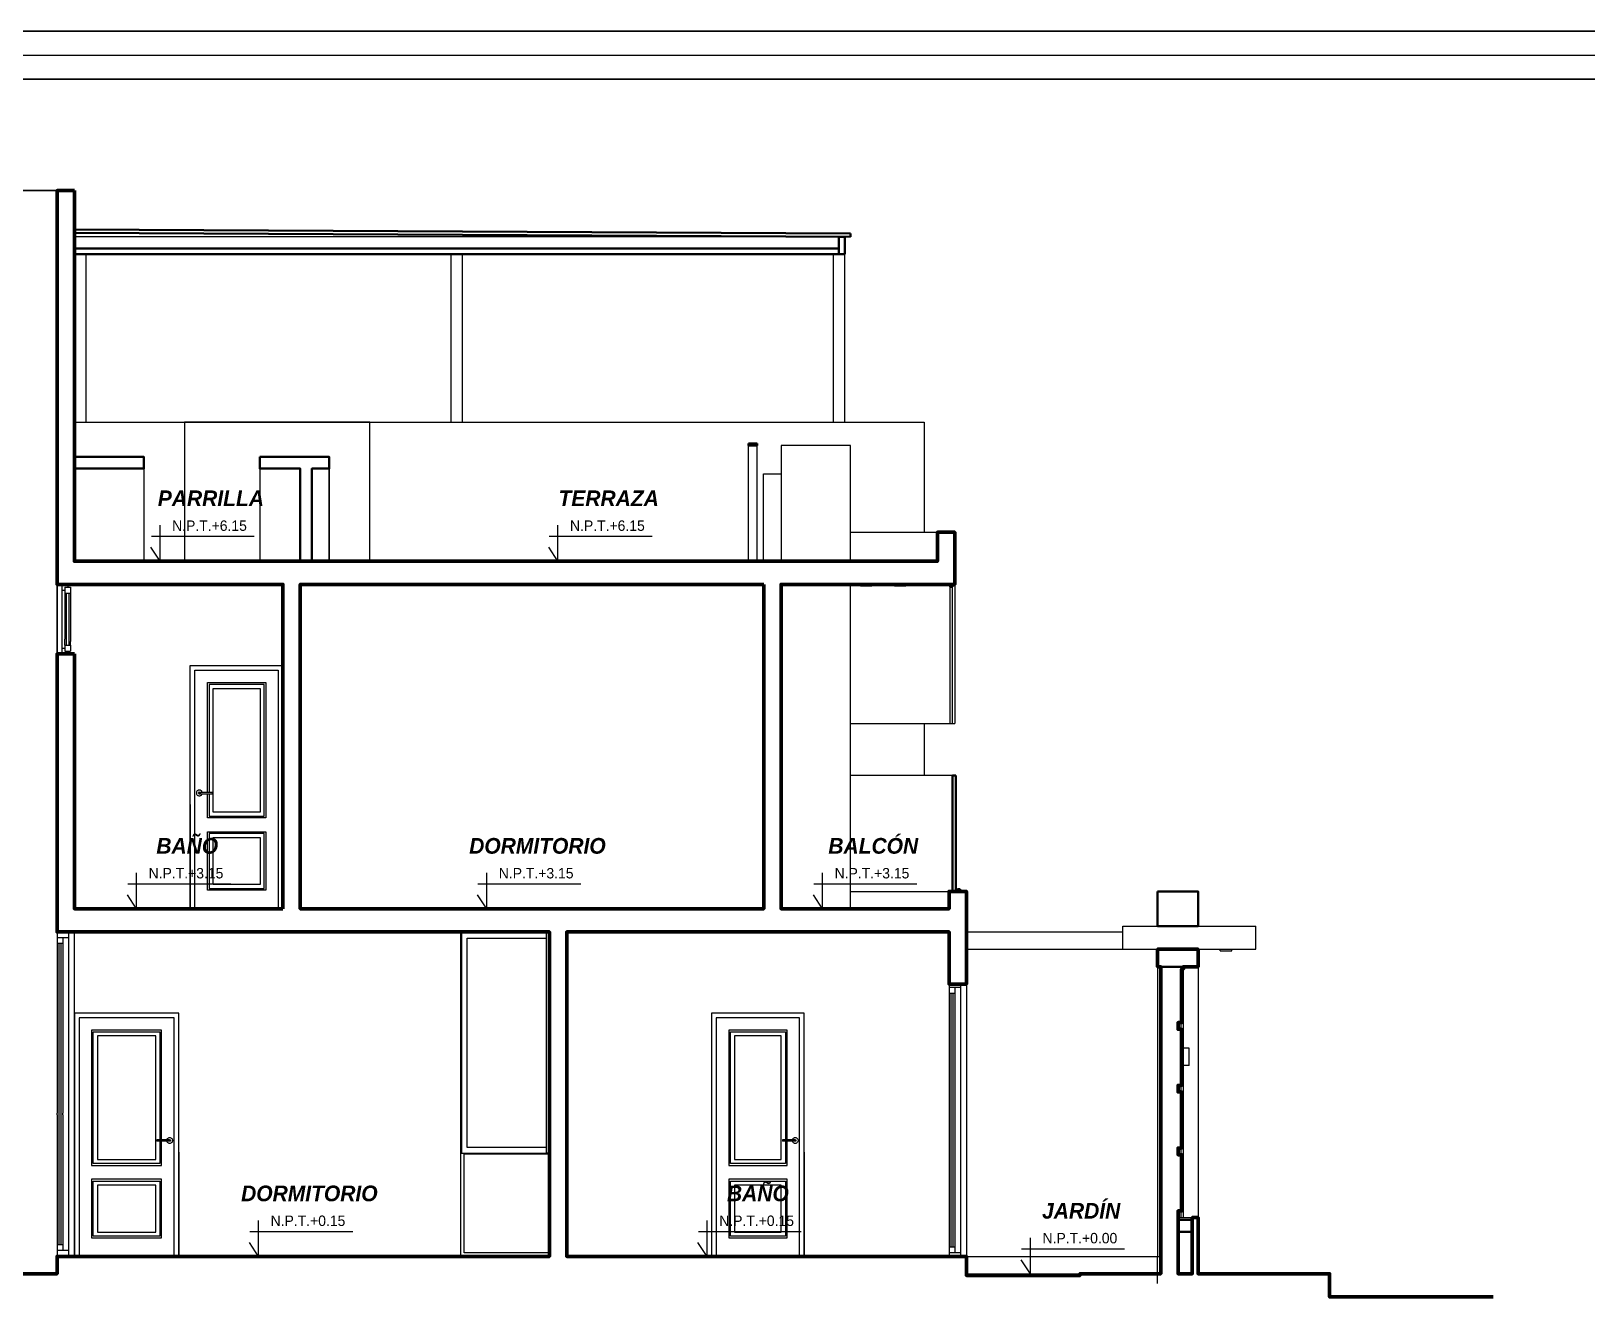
# Model space of a CAD drawing. Header units: millimetres. Extents: x 10612.9 to 10705, y -16533.4 to -16503.9.
# Drawn here: x 10677.92 to 10691.35, y -16515.14 to -16504.22 of the extents above; entities that cross this region are included whole.
import ezdxf
from ezdxf.enums import TextEntityAlignment as Align

# ---------------------------------------------------------------- set-up
doc = ezdxf.new("R2010")
doc.units = ezdxf.units.MM
for name, color, linetype, lineweight in [('COTASS', 7, 'Continuous', 5), ('Nuevo_Muro_Pluma_Nº__32', 15, 'Continuous', 35), ('Nuevo_p2_Pluma_Nº__27', 7, 'Continuous', 35), ('Nuevo_p2_Pluma_Nº__30', 134, 'Continuous', 35), ('Nuevo_Sanitarios_Pluma_Nº__30', 134, 'Continuous', 35), ('p2', 53, 'Continuous', 20), ('P6', 255, 'Continuous', 20)]:
    doc.layers.add(name, color=color, linetype=linetype, lineweight=lineweight)
for name, color, linetype, lineweight, true_color in [('Nuevo_p2_Pluma_Nº__29', 7, 'Continuous', 35, 0x3dad99), ('Nuevo_p2_Pluma_Nº__87', 7, 'Continuous', 20, 0x6a6a6a), ('Nuevo_p2_Pluma_Nº__88', 7, 'Continuous', 20, 0xfd4435), ('Nuevo_p2_Pluma_Nº__89', 7, 'Continuous', 20, 0x71cebe), ('Nuevo_p2_Pluma_Nº__90', 7, 'Continuous', 20, 0x00bfbf), ('Nuevo_Puertas ARCHICAD_Pluma_Nº__3', 7, 'Continuous', 18, 0xff6600), ('Nuevo_Puertas ARCHICAD_Pluma_Nº__87', 7, 'Continuous', 20, 0x6a6a6a), ('Nuevo_Sanitarios_Pluma_Nº__29', 7, 'Continuous', 35, 0x3dad99), ('Nuevo_Sanitarios_Pluma_Nº__90', 7, 'Continuous', 20, 0x00bfbf), ('Nuevo_Ventanas ARCHICAD_Pluma_Nº__23', 7, 'Continuous', 20, 0xff6600), ('Nuevo_Ventanas ARCHICAD_Pluma_Nº__3', 7, 'Continuous', 18, 0xff6600), ('Nuevo_Ventanas ARCHICAD_Pluma_Nº__87', 7, 'Continuous', 20, 0x6a6a6a)]:
    doc.layers.add(name, color=color, linetype=linetype, lineweight=lineweight, true_color=true_color)
doc.styles.add('stylus', font='stylu.ttf')
doc.styles.add('TEXTO PRINCIPAL', font='swissek.ttf', dxfattribs={"height": 0.15})

# ---------------------------------------------------------------- blocks, each defined once
blk = doc.blocks.new('TRJHTRJHR')
at = {"layer": 'p2'}
for q in [(2575.085, 1629.691, 0), (2575.005, 1629.501, 0)]:
    blk.add_line((2575.085, 1629.381, 0), q, dxfattribs=at)
at = {"layer": 'p2', "elevation": 0}
blk.add_lwpolyline([(2575.897, 1629.593), (2575.009, 1629.593), (2575.009, 1629.593)], dxfattribs=at)
blk = doc.blocks.new('HTRHTRHTR')
for p, q in [((4244.53, 437.54), (3391.88, 437.54)), ((4235.83, 428.85), (3400.57, 428.85))]:
    blk.add_line(p, q)
at = {"layer": 'P6', "color": 7}
blk.add_line((3396.22, 433.19), (4240.18, 433.19), dxfattribs=at)

msp = doc.modelspace()

# ---------------------------------------------------------------- linework, layer by layer
for p, q in [((10680.496, -16507.991), (10680.496, -16508.791)), ((10678.146, -16509.591), (10678.146, -16508.991)), ((10679.296, -16510.891), (10679.296, -16510.991)), ((10679.296, -16510.991), (10679.296, -16511.791)), ((10679.196, -16513.891), (10679.196, -16513.991)), ((10684.596, -16513.891), (10684.596, -16513.991)), ((10679.196, -16513.991), (10679.196, -16514.791)), ((10684.596, -16513.991), (10684.596, -16514.791))]:
    msp.add_line(p, q)
msp.add_lwpolyline([(10673.796, -16505.591), (10678.296, -16505.591)])
at = {"lineweight": 60}
for points in [[(10678.296, -16505.591), (10678.146, -16505.591), (10678.146, -16508.991), (10680.096, -16508.991), (10680.096, -16511.791)], [(10678.296, -16505.591), (10678.296, -16508.791), (10684.246, -16508.791)], [(10684.246, -16508.791), (10685.746, -16508.791), (10685.746, -16508.541), (10685.896, -16508.541), (10685.896, -16508.991), (10684.396, -16508.991), (10684.396, -16511.791), (10685.846, -16511.791), (10685.846, -16511.641), (10685.996, -16511.641), (10685.996, -16512.441), (10685.846, -16512.441), (10685.846, -16511.991), (10682.546, -16511.991), (10682.546, -16514.791), (10685.996, -16514.791), (10685.996, -16514.956), (10686.978, -16514.956), (10686.978, -16514.941), (10687.674, -16514.941), (10687.674, -16512.291), (10687.646, -16512.291), (10687.646, -16512.141), (10687.996, -16512.141), (10687.996, -16512.291), (10687.869, -16512.291), (10687.869, -16512.311), (10687.854, -16512.311), (10687.854, -16512.774), (10687.824, -16512.774), (10687.824, -16512.831), (10687.854, -16512.831), (10687.854, -16513.316), (10687.824, -16513.316), (10687.824, -16513.372), (10687.854, -16513.372), (10687.854, -16513.857), (10687.824, -16513.857), (10687.824, -16513.914), (10687.854, -16513.914), (10687.854, -16514.399), (10687.824, -16514.399), (10687.824, -16514.941), (10687.946, -16514.941), (10687.946, -16514.579), (10687.946, -16514.477), (10687.946, -16514.456), (10687.996, -16514.456), (10687.996, -16514.941), (10689.131, -16514.941), (10689.131, -16515.141), (10690.544, -16515.141)], [(10678.296, -16509.591), (10678.146, -16509.591), (10678.146, -16511.991), (10682.396, -16511.991), (10682.396, -16514.791), (10678.146, -16514.791), (10678.146, -16514.941), (10676.346, -16514.941)], [(10680.096, -16511.791), (10678.296, -16511.791), (10678.296, -16509.591)]]:
    msp.add_lwpolyline(points, dxfattribs=at)
msp.add_lwpolyline([(10684.246, -16508.991), (10680.246, -16508.991), (10680.246, -16511.791), (10684.246, -16511.791)], close=True, dxfattribs=at)
at = {"layer": 'Nuevo_Muro_Pluma_Nº__32', "color": 15, "linetype": 'Continuous', "lineweight": 35}
for p, q in [((10678.296, -16505.927), (10684.996, -16505.961)), ((10678.296, -16505.957), (10684.996, -16505.991)), ((10684.996, -16505.961), (10684.996, -16505.991))]:
    msp.add_line(p, q, dxfattribs=at)
at = {"layer": 'Nuevo_p2_Pluma_Nº__27', "color": 7, "linetype": 'Continuous', "lineweight": 35}
for p, q in [((10684.116, -16507.776), (10684.116, -16507.791)), ((10684.191, -16507.776), (10684.116, -16507.776)), ((10684.191, -16507.791), (10684.116, -16507.791)), ((10684.191, -16507.776), (10684.191, -16507.791)), ((10685.896, -16508.541), (10685.896, -16508.791)), ((10685.876, -16510.641), (10685.876, -16511.641)), ((10685.906, -16510.641), (10685.876, -16510.641)), ((10685.906, -16510.641), (10685.906, -16511.641)), ((10685.921, -16511.641), (10685.906, -16511.641)), ((10685.996, -16511.641), (10685.996, -16511.791)), ((10687.674, -16512.291), (10687.674, -16512.774)), ((10687.674, -16512.774), (10687.674, -16512.831)), ((10687.674, -16512.831), (10687.674, -16513.316)), ((10687.674, -16513.316), (10687.674, -16513.372)), ((10687.674, -16513.372), (10687.674, -16513.857)), ((10687.674, -16513.857), (10687.674, -16513.914)), ((10687.674, -16513.914), (10687.674, -16514.399)), ((10687.674, -16514.399), (10687.674, -16514.456))]:
    msp.add_line(p, q, dxfattribs=at)
at = {"layer": 'Nuevo_p2_Pluma_Nº__29', "color": 135, "linetype": 'Continuous', "lineweight": 35, "true_color": 0x3dad99}
for p, q in [((10685.877, -16508.991), (10685.857, -16508.991)), ((10685.896, -16508.991), (10685.877, -16508.991)), ((10687.946, -16514.477), (10687.824, -16514.477)), ((10687.946, -16514.579), (10687.824, -16514.579)), ((10687.674, -16514.941), (10687.646, -16514.941))]:
    msp.add_line(p, q, dxfattribs=at)
for points in [[(10678.296, -16507.991), (10678.896, -16507.991), (10678.896, -16507.891), (10678.296, -16507.891)], [(10679.896, -16507.891), (10680.496, -16507.891), (10680.496, -16507.991), (10680.346, -16507.991), (10680.346, -16508.791), (10680.246, -16508.791), (10680.246, -16507.991), (10679.896, -16507.991)], [(10687.646, -16511.641), (10687.996, -16511.641), (10687.996, -16511.941), (10687.646, -16511.941)]]:
    msp.add_lwpolyline(points, close=True, dxfattribs=at)
at = {"layer": 'Nuevo_p2_Pluma_Nº__29', "color": 135, "linetype": 'Continuous', "lineweight": 35, "true_color": 0x3dad99, "flags": 128}
msp.add_lwpolyline([(10687.869, -16512.291), (10687.849, -16512.291), (10687.674, -16512.291)], dxfattribs=at)
at = {"layer": 'Nuevo_p2_Pluma_Nº__30', "color": 134, "linetype": 'Continuous', "lineweight": 35}
for p, q in [((10685.857, -16508.991), (10685.857, -16509.011)), ((10685.877, -16509.011), (10685.857, -16509.011)), ((10685.877, -16508.991), (10685.877, -16509.011)), ((10685.921, -16511.621), (10685.921, -16511.641)), ((10685.941, -16511.621), (10685.921, -16511.621)), ((10685.941, -16511.621), (10685.941, -16511.641))]:
    msp.add_line(p, q, dxfattribs=at)
at = {"layer": 'Nuevo_p2_Pluma_Nº__87', "color": 251, "linetype": 'Continuous', "lineweight": 20, "true_color": 0x6a6a6a}
for p, q in [((10678.296, -16507.591), (10685.631, -16507.591)), ((10685.631, -16507.591), (10685.631, -16508.541)), ((10684.116, -16508.791), (10684.116, -16507.791)), ((10684.191, -16508.791), (10684.191, -16507.791)), ((10684.396, -16507.791), (10684.396, -16508.791)), ((10684.996, -16507.791), (10684.396, -16507.791)), ((10684.996, -16508.791), (10684.996, -16507.791)), ((10678.896, -16507.991), (10678.896, -16508.791)), ((10679.896, -16507.991), (10679.896, -16508.791)), ((10684.996, -16508.541), (10685.746, -16508.541)), ((10684.996, -16511.791), (10684.996, -16508.991)), ((10685.896, -16508.991), (10685.896, -16510.191)), ((10684.996, -16510.191), (10685.857, -16510.191)), ((10685.631, -16510.191), (10685.631, -16510.641)), ((10685.877, -16510.191), (10685.896, -16510.191)), ((10685.876, -16510.641), (10684.996, -16510.641)), ((10684.996, -16511.641), (10685.846, -16511.641)), ((10685.996, -16511.991), (10687.346, -16511.991)), ((10685.996, -16512.141), (10687.646, -16512.141)), ((10687.646, -16512.291), (10687.646, -16514.791)), ((10687.996, -16512.291), (10687.996, -16514.456)), ((10687.918, -16512.993), (10687.869, -16512.993)), ((10687.869, -16513.143), (10687.869, -16512.993)), ((10687.918, -16513.143), (10687.918, -16512.993)), ((10687.918, -16513.143), (10687.869, -16513.143)), ((10687.824, -16514.456), (10687.946, -16514.456)), ((10685.996, -16514.791), (10687.646, -16514.791))]:
    msp.add_line(p, q, dxfattribs=at)
msp.add_lwpolyline([(10679.246, -16508.791), (10680.846, -16508.791), (10680.846, -16507.591), (10679.246, -16507.591)], close=True, dxfattribs=at)
at = {"layer": 'Nuevo_p2_Pluma_Nº__88', "color": 20, "linetype": 'Continuous', "lineweight": 20, "true_color": 0xfd4435}
for p, q in [((10685.081, -16509.003), (10685.081, -16508.991)), ((10685.081, -16509.003), (10685.085, -16509.003)), ((10685.085, -16509.003), (10685.095, -16509.003)), ((10685.095, -16509.003), (10685.112, -16509.003)), ((10685.112, -16509.003), (10685.131, -16509.003)), ((10685.131, -16509.003), (10685.15, -16509.003)), ((10685.15, -16509.003), (10685.166, -16509.003)), ((10685.166, -16509.003), (10685.177, -16509.003)), ((10685.177, -16509.003), (10685.181, -16509.003)), ((10685.181, -16509.003), (10685.181, -16508.991)), ((10685.374, -16509.003), (10685.374, -16508.991)), ((10685.374, -16509.003), (10685.378, -16509.003)), ((10685.378, -16509.003), (10685.388, -16509.003)), ((10685.388, -16509.003), (10685.405, -16509.003)), ((10685.405, -16509.003), (10685.424, -16509.003)), ((10685.424, -16509.003), (10685.443, -16509.003)), ((10685.443, -16509.003), (10685.459, -16509.003)), ((10685.459, -16509.003), (10685.47, -16509.003)), ((10685.47, -16509.003), (10685.474, -16509.003)), ((10685.474, -16509.003), (10685.474, -16508.991)), ((10685.857, -16510.191), (10685.857, -16509.011)), ((10685.877, -16510.191), (10685.877, -16509.011)), ((10685.857, -16510.191), (10685.877, -16510.191)), ((10688.187, -16512.153), (10688.187, -16512.141)), ((10688.187, -16512.153), (10688.191, -16512.153)), ((10688.191, -16512.153), (10688.202, -16512.153)), ((10688.202, -16512.153), (10688.218, -16512.153)), ((10688.218, -16512.153), (10688.237, -16512.153)), ((10688.237, -16512.153), (10688.256, -16512.153)), ((10688.256, -16512.153), (10688.272, -16512.153)), ((10688.272, -16512.153), (10688.283, -16512.153)), ((10688.283, -16512.153), (10688.287, -16512.153)), ((10688.287, -16512.153), (10688.287, -16512.141)), ((10687.869, -16512.993), (10687.869, -16512.311)), ((10687.849, -16512.831), (10687.849, -16512.774)), ((10687.869, -16514.456), (10687.869, -16513.143)), ((10687.849, -16513.372), (10687.849, -16513.316)), ((10687.849, -16513.914), (10687.849, -16513.857)), ((10687.849, -16514.456), (10687.849, -16514.399))]:
    msp.add_line(p, q, dxfattribs=at)
at = {"layer": 'Nuevo_p2_Pluma_Nº__89', "color": 123, "linetype": 'Continuous', "lineweight": 20, "true_color": 0x71cebe}
for p, q in [((10684.244, -16508.038), (10684.396, -16508.038)), ((10684.244, -16508.791), (10684.244, -16508.038)), ((10687.346, -16511.941), (10687.646, -16511.941)), ((10687.346, -16512.141), (10687.346, -16511.941)), ((10687.996, -16511.941), (10688.496, -16511.941)), ((10688.496, -16512.141), (10688.496, -16511.941)), ((10687.996, -16512.141), (10688.496, -16512.141)), ((10687.646, -16515.026), (10687.646, -16514.791)), ((10687.646, -16514.791), (10687.674, -16514.791)), ((10685.996, -16514.941), (10686.156, -16514.941)), ((10686.156, -16514.941), (10686.188, -16514.941)), ((10686.188, -16514.941), (10686.258, -16514.941)), ((10686.258, -16514.941), (10686.331, -16514.941)), ((10686.331, -16514.941), (10686.407, -16514.941)), ((10686.407, -16514.941), (10686.483, -16514.941)), ((10686.483, -16514.941), (10686.559, -16514.941)), ((10686.559, -16514.941), (10686.601, -16514.941)), ((10686.601, -16514.941), (10686.629, -16514.941)), ((10686.629, -16514.941), (10686.665, -16514.941)), ((10686.665, -16514.941), (10686.699, -16514.941)), ((10686.699, -16514.941), (10686.731, -16514.941)), ((10686.731, -16514.941), (10686.76, -16514.941)), ((10686.76, -16514.941), (10686.784, -16514.941)), ((10686.784, -16514.941), (10686.804, -16514.941)), ((10686.804, -16514.941), (10686.818, -16514.941)), ((10686.818, -16514.941), (10686.826, -16514.941)), ((10686.826, -16514.941), (10686.831, -16514.941)), ((10686.826, -16514.956), (10686.826, -16514.941)), ((10686.831, -16514.941), (10686.851, -16514.941)), ((10686.851, -16514.941), (10686.881, -16514.941)), ((10686.881, -16514.941), (10686.919, -16514.941)), ((10686.919, -16514.941), (10686.966, -16514.941)), ((10686.966, -16514.941), (10686.978, -16514.941))]:
    msp.add_line(p, q, dxfattribs=at)
at = {"layer": 'Nuevo_p2_Pluma_Nº__90', "color": 132, "linetype": 'Continuous', "lineweight": 20, "true_color": 0x00bfbf}
msp.add_line((10685.921, -16511.621), (10685.906, -16511.621), dxfattribs=at)
at = {"layer": 'Nuevo_Puertas ARCHICAD_Pluma_Nº__3', "color": 30, "linetype": 'Continuous', "lineweight": 18, "true_color": 0xff6600}
for p, q in [((10679.336, -16511.791), (10679.336, -16509.731)), ((10679.336, -16509.731), (10680.056, -16509.731)), ((10680.056, -16509.731), (10680.056, -16511.791)), ((10679.444, -16510.784), (10679.444, -16509.839)), ((10679.444, -16509.839), (10679.948, -16509.839)), ((10679.933, -16509.854), (10679.459, -16509.854)), ((10679.459, -16509.854), (10679.459, -16510.784)), ((10679.494, -16510.956), (10679.494, -16509.889)), ((10679.494, -16509.889), (10679.898, -16509.889)), ((10679.898, -16509.889), (10679.898, -16510.956)), ((10679.933, -16510.991), (10679.933, -16509.854)), ((10679.948, -16509.839), (10679.948, -16511.006)), ((10679.35, -16510.786), (10679.349, -16510.791)), ((10679.349, -16510.791), (10679.35, -16510.796)), ((10679.351, -16510.781), (10679.35, -16510.786)), ((10679.35, -16510.796), (10679.351, -16510.801)), ((10679.353, -16510.777), (10679.351, -16510.781)), ((10679.351, -16510.801), (10679.353, -16510.805)), ((10679.356, -16510.773), (10679.353, -16510.777)), ((10679.353, -16510.805), (10679.356, -16510.809)), ((10679.36, -16510.77), (10679.356, -16510.773)), ((10679.356, -16510.809), (10679.36, -16510.812)), ((10679.365, -16510.768), (10679.36, -16510.77)), ((10679.36, -16510.812), (10679.365, -16510.814)), ((10679.369, -16510.766), (10679.365, -16510.768)), ((10679.365, -16510.814), (10679.369, -16510.816)), ((10679.368, -16510.788), (10679.367, -16510.79)), ((10679.367, -16510.79), (10679.367, -16510.791)), ((10679.367, -16510.791), (10679.367, -16510.792)), ((10679.367, -16510.792), (10679.368, -16510.794)), ((10679.369, -16510.786), (10679.368, -16510.787)), ((10679.368, -16510.787), (10679.368, -16510.788)), ((10679.368, -16510.794), (10679.368, -16510.795)), ((10679.368, -16510.795), (10679.369, -16510.796)), ((10679.374, -16510.766), (10679.369, -16510.766)), ((10679.37, -16510.785), (10679.369, -16510.786)), ((10679.369, -16510.796), (10679.37, -16510.797)), ((10679.369, -16510.816), (10679.374, -16510.816)), ((10679.371, -16510.785), (10679.37, -16510.785)), ((10679.371, -16510.788), (10679.37, -16510.79)), ((10679.37, -16510.79), (10679.37, -16510.791)), ((10679.37, -16510.791), (10679.37, -16510.792)), ((10679.37, -16510.792), (10679.371, -16510.794)), ((10679.37, -16510.797), (10679.371, -16510.797)), ((10679.373, -16510.784), (10679.371, -16510.785)), ((10679.372, -16510.786), (10679.371, -16510.787)), ((10679.371, -16510.787), (10679.371, -16510.788)), ((10679.371, -16510.794), (10679.371, -16510.795)), ((10679.371, -16510.795), (10679.372, -16510.796)), ((10679.371, -16510.797), (10679.373, -16510.798)), ((10679.373, -16510.785), (10679.372, -16510.786)), ((10679.372, -16510.796), (10679.373, -16510.797)), ((10679.374, -16510.784), (10679.373, -16510.784)), ((10679.373, -16510.798), (10679.374, -16510.798)), ((10679.379, -16510.766), (10679.374, -16510.766)), ((10679.374, -16510.784), (10679.377, -16510.784)), ((10679.374, -16510.798), (10679.377, -16510.798)), ((10679.374, -16510.816), (10679.379, -16510.816)), ((10679.377, -16510.784), (10679.384, -16510.784)), ((10679.377, -16510.798), (10679.384, -16510.798)), ((10679.384, -16510.768), (10679.379, -16510.766)), ((10679.379, -16510.816), (10679.384, -16510.814)), ((10679.381, -16510.787), (10679.38, -16510.788)), ((10679.38, -16510.788), (10679.38, -16510.79)), ((10679.38, -16510.79), (10679.38, -16510.791)), ((10679.38, -16510.791), (10679.38, -16510.792)), ((10679.38, -16510.792), (10679.38, -16510.794)), ((10679.38, -16510.794), (10679.381, -16510.795)), ((10679.382, -16510.785), (10679.381, -16510.786)), ((10679.381, -16510.786), (10679.381, -16510.787)), ((10679.381, -16510.795), (10679.381, -16510.796)), ((10679.381, -16510.796), (10679.382, -16510.797)), ((10679.388, -16510.77), (10679.384, -16510.768)), ((10679.384, -16510.784), (10679.393, -16510.784)), ((10679.384, -16510.798), (10679.393, -16510.798)), ((10679.384, -16510.814), (10679.388, -16510.812)), ((10679.392, -16510.773), (10679.388, -16510.77)), ((10679.388, -16510.812), (10679.392, -16510.809)), ((10679.395, -16510.777), (10679.392, -16510.773)), ((10679.392, -16510.809), (10679.395, -16510.805)), ((10679.393, -16510.784), (10679.484, -16510.784)), ((10679.393, -16510.798), (10679.484, -16510.798)), ((10679.397, -16510.781), (10679.395, -16510.777)), ((10679.395, -16510.805), (10679.397, -16510.801)), ((10679.398, -16510.784), (10679.397, -16510.781)), ((10679.397, -16510.801), (10679.398, -16510.798)), ((10679.444, -16511.006), (10679.444, -16510.798)), ((10679.459, -16510.798), (10679.459, -16510.991)), ((10679.484, -16510.785), (10679.484, -16510.786)), ((10679.484, -16510.786), (10679.484, -16510.787)), ((10679.484, -16510.787), (10679.484, -16510.788)), ((10679.484, -16510.788), (10679.484, -16510.79)), ((10679.484, -16510.79), (10679.484, -16510.791)), ((10679.484, -16510.791), (10679.484, -16510.792)), ((10679.484, -16510.792), (10679.484, -16510.794)), ((10679.484, -16510.794), (10679.484, -16510.795)), ((10679.484, -16510.795), (10679.484, -16510.796)), ((10679.484, -16510.796), (10679.484, -16510.797)), ((10679.459, -16510.991), (10679.933, -16510.991)), ((10679.898, -16510.956), (10679.494, -16510.956)), ((10679.948, -16511.006), (10679.444, -16511.006)), ((10679.444, -16511.631), (10679.444, -16511.126)), ((10679.444, -16511.126), (10679.948, -16511.126)), ((10679.948, -16511.126), (10679.948, -16511.631)), ((10679.933, -16511.141), (10679.459, -16511.141)), ((10679.459, -16511.141), (10679.459, -16511.616)), ((10679.494, -16511.581), (10679.494, -16511.176)), ((10679.494, -16511.176), (10679.898, -16511.176)), ((10679.898, -16511.176), (10679.898, -16511.581)), ((10679.933, -16511.616), (10679.933, -16511.141)), ((10679.948, -16511.631), (10679.444, -16511.631)), ((10679.459, -16511.616), (10679.933, -16511.616)), ((10679.898, -16511.581), (10679.494, -16511.581)), ((10678.336, -16512.731), (10678.336, -16514.791)), ((10679.156, -16512.731), (10678.336, -16512.731)), ((10679.156, -16514.791), (10679.156, -16512.731)), ((10683.836, -16512.731), (10683.836, -16514.791)), ((10684.556, -16512.731), (10683.836, -16512.731)), ((10684.556, -16514.791), (10684.556, -16512.731)), ((10679.048, -16512.839), (10678.444, -16512.839)), ((10678.444, -16512.839), (10678.444, -16514.006)), ((10678.459, -16513.991), (10678.459, -16512.854)), ((10678.459, -16512.854), (10679.033, -16512.854)), ((10679.033, -16512.854), (10679.033, -16513.784)), ((10679.048, -16513.784), (10679.048, -16512.839)), ((10684.448, -16512.839), (10683.944, -16512.839)), ((10683.944, -16512.839), (10683.944, -16514.006)), ((10683.959, -16513.991), (10683.959, -16512.854)), ((10683.959, -16512.854), (10684.433, -16512.854)), ((10684.433, -16512.854), (10684.433, -16513.784)), ((10684.448, -16513.784), (10684.448, -16512.839)), ((10678.998, -16512.889), (10678.494, -16512.889)), ((10678.494, -16512.889), (10678.494, -16513.956)), ((10678.998, -16513.956), (10678.998, -16512.889)), ((10684.398, -16512.889), (10683.994, -16512.889)), ((10683.994, -16512.889), (10683.994, -16513.956)), ((10684.398, -16513.956), (10684.398, -16512.889)), ((10679.099, -16513.784), (10679.008, -16513.784)), ((10679.008, -16513.785), (10679.008, -16513.786)), ((10679.008, -16513.786), (10679.008, -16513.787)), ((10679.008, -16513.787), (10679.008, -16513.788)), ((10679.008, -16513.788), (10679.008, -16513.79)), ((10679.008, -16513.79), (10679.008, -16513.791)), ((10679.008, -16513.791), (10679.008, -16513.792)), ((10679.008, -16513.792), (10679.008, -16513.794)), ((10679.008, -16513.794), (10679.008, -16513.795)), ((10679.008, -16513.795), (10679.008, -16513.796)), ((10679.008, -16513.796), (10679.008, -16513.797)), ((10679.099, -16513.798), (10679.008, -16513.798)), ((10679.033, -16513.798), (10679.033, -16513.991)), ((10679.048, -16514.006), (10679.048, -16513.798)), ((10679.094, -16513.784), (10679.095, -16513.781)), ((10679.095, -16513.801), (10679.094, -16513.798)), ((10679.095, -16513.781), (10679.097, -16513.777)), ((10679.097, -16513.805), (10679.095, -16513.801)), ((10679.097, -16513.777), (10679.1, -16513.773)), ((10679.1, -16513.809), (10679.097, -16513.805)), ((10679.109, -16513.784), (10679.099, -16513.784)), ((10679.109, -16513.798), (10679.099, -16513.798)), ((10679.1, -16513.773), (10679.104, -16513.77)), ((10679.104, -16513.812), (10679.1, -16513.809)), ((10679.104, -16513.77), (10679.109, -16513.768)), ((10679.109, -16513.814), (10679.104, -16513.812)), ((10679.109, -16513.768), (10679.113, -16513.766)), ((10679.116, -16513.784), (10679.109, -16513.784)), ((10679.116, -16513.798), (10679.109, -16513.798)), ((10679.113, -16513.816), (10679.109, -16513.814)), ((10679.111, -16513.785), (10679.111, -16513.786)), ((10679.111, -16513.786), (10679.112, -16513.787)), ((10679.112, -16513.795), (10679.111, -16513.796)), ((10679.111, -16513.796), (10679.111, -16513.797)), ((10679.112, -16513.787), (10679.112, -16513.788)), ((10679.112, -16513.788), (10679.112, -16513.79)), ((10679.112, -16513.79), (10679.112, -16513.791)), ((10679.112, -16513.791), (10679.112, -16513.792)), ((10679.112, -16513.792), (10679.112, -16513.794)), ((10679.112, -16513.794), (10679.112, -16513.795)), ((10679.113, -16513.766), (10679.118, -16513.766)), ((10679.118, -16513.784), (10679.116, -16513.784)), ((10679.118, -16513.798), (10679.116, -16513.798)), ((10679.118, -16513.766), (10679.123, -16513.766)), ((10679.118, -16513.784), (10679.119, -16513.784)), ((10679.119, -16513.798), (10679.118, -16513.798)), ((10679.119, -16513.784), (10679.121, -16513.785)), ((10679.119, -16513.785), (10679.12, -16513.786)), ((10679.12, -16513.796), (10679.119, -16513.797)), ((10679.121, -16513.797), (10679.119, -16513.798)), ((10679.12, -16513.786), (10679.121, -16513.787)), ((10679.121, -16513.795), (10679.12, -16513.796)), ((10679.121, -16513.785), (10679.122, -16513.785)), ((10679.121, -16513.787), (10679.121, -16513.788)), ((10679.121, -16513.788), (10679.122, -16513.79)), ((10679.122, -16513.792), (10679.121, -16513.794)), ((10679.121, -16513.794), (10679.121, -16513.795)), ((10679.122, -16513.797), (10679.121, -16513.797)), ((10679.122, -16513.785), (10679.123, -16513.786)), ((10679.122, -16513.79), (10679.122, -16513.791)), ((10679.122, -16513.791), (10679.122, -16513.792)), ((10679.123, -16513.796), (10679.122, -16513.797)), ((10679.123, -16513.766), (10679.128, -16513.768)), ((10679.123, -16513.786), (10679.124, -16513.787)), ((10679.124, -16513.795), (10679.123, -16513.796)), ((10679.128, -16513.814), (10679.123, -16513.816)), ((10679.124, -16513.787), (10679.125, -16513.788)), ((10679.125, -16513.794), (10679.124, -16513.795)), ((10679.125, -16513.788), (10679.125, -16513.79)), ((10679.125, -16513.79), (10679.125, -16513.791)), ((10679.125, -16513.791), (10679.125, -16513.792)), ((10679.125, -16513.792), (10679.125, -16513.794)), ((10679.128, -16513.768), (10679.132, -16513.77)), ((10679.132, -16513.812), (10679.128, -16513.814)), ((10679.132, -16513.77), (10679.136, -16513.773)), ((10679.136, -16513.809), (10679.132, -16513.812)), ((10679.136, -16513.773), (10679.139, -16513.777)), ((10679.139, -16513.805), (10679.136, -16513.809)), ((10679.139, -16513.777), (10679.141, -16513.781)), ((10679.141, -16513.801), (10679.139, -16513.805)), ((10679.141, -16513.781), (10679.143, -16513.786)), ((10679.143, -16513.796), (10679.141, -16513.801)), ((10679.143, -16513.786), (10679.143, -16513.791)), ((10679.143, -16513.791), (10679.143, -16513.796)), ((10684.499, -16513.784), (10684.408, -16513.784)), ((10684.408, -16513.785), (10684.408, -16513.786)), ((10684.408, -16513.786), (10684.408, -16513.787)), ((10684.408, -16513.787), (10684.408, -16513.788)), ((10684.408, -16513.788), (10684.408, -16513.79)), ((10684.408, -16513.79), (10684.408, -16513.791)), ((10684.408, -16513.791), (10684.408, -16513.792)), ((10684.408, -16513.792), (10684.408, -16513.794)), ((10684.408, -16513.794), (10684.408, -16513.795)), ((10684.408, -16513.795), (10684.408, -16513.796)), ((10684.408, -16513.796), (10684.408, -16513.797)), ((10684.499, -16513.798), (10684.408, -16513.798)), ((10684.433, -16513.798), (10684.433, -16513.991)), ((10684.448, -16514.006), (10684.448, -16513.798)), ((10684.494, -16513.784), (10684.495, -16513.781)), ((10684.495, -16513.801), (10684.494, -16513.798)), ((10684.495, -16513.781), (10684.497, -16513.777)), ((10684.497, -16513.805), (10684.495, -16513.801)), ((10684.497, -16513.777), (10684.5, -16513.773)), ((10684.5, -16513.809), (10684.497, -16513.805)), ((10684.509, -16513.784), (10684.499, -16513.784)), ((10684.509, -16513.798), (10684.499, -16513.798)), ((10684.5, -16513.773), (10684.504, -16513.77)), ((10684.504, -16513.812), (10684.5, -16513.809)), ((10684.504, -16513.77), (10684.509, -16513.768)), ((10684.509, -16513.814), (10684.504, -16513.812)), ((10684.509, -16513.768), (10684.513, -16513.766)), ((10684.516, -16513.784), (10684.509, -16513.784)), ((10684.516, -16513.798), (10684.509, -16513.798)), ((10684.513, -16513.816), (10684.509, -16513.814)), ((10684.511, -16513.785), (10684.511, -16513.786)), ((10684.511, -16513.786), (10684.512, -16513.787)), ((10684.512, -16513.795), (10684.511, -16513.796)), ((10684.511, -16513.796), (10684.511, -16513.797)), ((10684.512, -16513.787), (10684.512, -16513.788)), ((10684.512, -16513.788), (10684.512, -16513.79)), ((10684.512, -16513.79), (10684.512, -16513.791)), ((10684.512, -16513.791), (10684.512, -16513.792)), ((10684.512, -16513.792), (10684.512, -16513.794)), ((10684.512, -16513.794), (10684.512, -16513.795)), ((10684.513, -16513.766), (10684.518, -16513.766)), ((10684.518, -16513.784), (10684.516, -16513.784)), ((10684.518, -16513.798), (10684.516, -16513.798)), ((10684.518, -16513.766), (10684.523, -16513.766)), ((10684.518, -16513.784), (10684.519, -16513.784)), ((10684.519, -16513.798), (10684.518, -16513.798)), ((10684.519, -16513.784), (10684.521, -16513.785)), ((10684.519, -16513.785), (10684.52, -16513.786)), ((10684.52, -16513.796), (10684.519, -16513.797)), ((10684.521, -16513.797), (10684.519, -16513.798)), ((10684.52, -16513.786), (10684.521, -16513.787)), ((10684.521, -16513.795), (10684.52, -16513.796)), ((10684.521, -16513.785), (10684.522, -16513.785)), ((10684.521, -16513.787), (10684.521, -16513.788)), ((10684.521, -16513.788), (10684.522, -16513.79)), ((10684.522, -16513.792), (10684.521, -16513.794)), ((10684.521, -16513.794), (10684.521, -16513.795)), ((10684.522, -16513.797), (10684.521, -16513.797)), ((10684.522, -16513.785), (10684.523, -16513.786)), ((10684.522, -16513.79), (10684.522, -16513.791)), ((10684.522, -16513.791), (10684.522, -16513.792)), ((10684.523, -16513.796), (10684.522, -16513.797)), ((10684.523, -16513.766), (10684.528, -16513.768)), ((10684.523, -16513.786), (10684.524, -16513.787)), ((10684.524, -16513.795), (10684.523, -16513.796)), ((10684.528, -16513.814), (10684.523, -16513.816)), ((10684.524, -16513.787), (10684.525, -16513.788)), ((10684.525, -16513.794), (10684.524, -16513.795)), ((10684.525, -16513.788), (10684.525, -16513.79)), ((10684.525, -16513.79), (10684.525, -16513.791)), ((10684.525, -16513.791), (10684.525, -16513.792)), ((10684.525, -16513.792), (10684.525, -16513.794)), ((10684.528, -16513.768), (10684.532, -16513.77)), ((10684.532, -16513.812), (10684.528, -16513.814)), ((10684.532, -16513.77), (10684.536, -16513.773)), ((10684.536, -16513.809), (10684.532, -16513.812)), ((10684.536, -16513.773), (10684.539, -16513.777)), ((10684.539, -16513.805), (10684.536, -16513.809)), ((10684.539, -16513.777), (10684.541, -16513.781)), ((10684.541, -16513.801), (10684.539, -16513.805)), ((10684.541, -16513.781), (10684.543, -16513.786)), ((10684.543, -16513.796), (10684.541, -16513.801)), ((10684.543, -16513.786), (10684.543, -16513.791)), ((10684.543, -16513.791), (10684.543, -16513.796)), ((10679.118, -16513.816), (10679.113, -16513.816)), ((10679.123, -16513.816), (10679.118, -16513.816)), ((10684.518, -16513.816), (10684.513, -16513.816)), ((10684.523, -16513.816), (10684.518, -16513.816)), ((10678.444, -16514.006), (10679.048, -16514.006)), ((10679.033, -16513.991), (10678.459, -16513.991)), ((10678.494, -16513.956), (10678.998, -16513.956)), ((10683.944, -16514.006), (10684.448, -16514.006)), ((10684.433, -16513.991), (10683.959, -16513.991)), ((10683.994, -16513.956), (10684.398, -16513.956)), ((10679.048, -16514.126), (10678.444, -16514.126)), ((10678.444, -16514.126), (10678.444, -16514.631)), ((10678.459, -16514.616), (10678.459, -16514.141)), ((10678.459, -16514.141), (10679.033, -16514.141)), ((10678.998, -16514.176), (10678.494, -16514.176)), ((10678.494, -16514.176), (10678.494, -16514.581)), ((10678.998, -16514.581), (10678.998, -16514.176)), ((10679.033, -16514.141), (10679.033, -16514.616)), ((10679.048, -16514.631), (10679.048, -16514.126)), ((10684.448, -16514.126), (10683.944, -16514.126)), ((10683.944, -16514.126), (10683.944, -16514.631)), ((10683.959, -16514.616), (10683.959, -16514.141)), ((10683.959, -16514.141), (10684.433, -16514.141)), ((10684.398, -16514.176), (10683.994, -16514.176)), ((10683.994, -16514.176), (10683.994, -16514.581)), ((10684.398, -16514.581), (10684.398, -16514.176)), ((10684.433, -16514.141), (10684.433, -16514.616)), ((10684.448, -16514.631), (10684.448, -16514.126)), ((10679.033, -16514.616), (10678.459, -16514.616)), ((10678.494, -16514.581), (10678.998, -16514.581)), ((10684.433, -16514.616), (10683.959, -16514.616)), ((10683.994, -16514.581), (10684.398, -16514.581)), ((10678.444, -16514.631), (10679.048, -16514.631)), ((10683.944, -16514.631), (10684.448, -16514.631))]:
    msp.add_line(p, q, dxfattribs=at)
at = {"layer": 'Nuevo_Puertas ARCHICAD_Pluma_Nº__87', "color": 251, "linetype": 'Continuous', "lineweight": 20, "true_color": 0x6a6a6a}
for p, q in [((10679.296, -16509.691), (10680.096, -16509.691)), ((10679.296, -16511.791), (10679.296, -16509.691)), ((10680.096, -16509.691), (10680.096, -16511.791)), ((10678.296, -16512.691), (10678.296, -16514.791)), ((10679.196, -16512.691), (10678.296, -16512.691)), ((10679.196, -16514.791), (10679.196, -16512.691)), ((10683.796, -16512.691), (10683.796, -16514.791)), ((10684.596, -16512.691), (10683.796, -16512.691)), ((10684.596, -16514.791), (10684.596, -16512.691))]:
    msp.add_line(p, q, dxfattribs=at)
at = {"layer": 'Nuevo_Sanitarios_Pluma_Nº__29', "color": 135, "linetype": 'Continuous', "lineweight": 35, "true_color": 0x3dad99}
for p, q in [((10684.896, -16506.091), (10678.296, -16506.091)), ((10684.896, -16506.141), (10678.296, -16506.141))]:
    msp.add_line(p, q, dxfattribs=at)
at = {"layer": 'Nuevo_Sanitarios_Pluma_Nº__30', "color": 134, "linetype": 'Continuous', "lineweight": 35}
for p, q in [((10684.896, -16505.991), (10684.896, -16506.091)), ((10684.946, -16505.991), (10684.896, -16505.991)), ((10684.946, -16505.991), (10684.946, -16506.141)), ((10684.896, -16506.091), (10684.896, -16506.141)), ((10684.946, -16506.141), (10684.896, -16506.141))]:
    msp.add_line(p, q, dxfattribs=at)
at = {"layer": 'Nuevo_Sanitarios_Pluma_Nº__90', "color": 132, "linetype": 'Continuous', "lineweight": 20, "true_color": 0x00bfbf}
msp.add_line((10684.896, -16505.991), (10678.296, -16505.991), dxfattribs=at)
for points in [[(10678.396, -16506.141), (10678.296, -16506.141), (10678.296, -16507.591), (10678.396, -16507.591)], [(10681.646, -16506.141), (10681.546, -16506.141), (10681.546, -16507.591), (10681.646, -16507.591)], [(10684.946, -16506.141), (10684.846, -16506.141), (10684.846, -16507.591), (10684.946, -16507.591)]]:
    msp.add_lwpolyline(points, close=True, dxfattribs=at)
at = {"layer": 'Nuevo_Ventanas ARCHICAD_Pluma_Nº__23', "color": 30, "linetype": 'Continuous', "lineweight": 20, "true_color": 0xff6600}
for p, q in [((10678.188, -16508.991), (10678.188, -16509.041)), ((10678.188, -16509.041), (10678.213, -16509.041)), ((10678.213, -16509.066), (10678.263, -16509.066)), ((10678.228, -16509.516), (10678.228, -16509.066)), ((10678.238, -16508.991), (10678.238, -16509.016)), ((10678.248, -16509.066), (10678.248, -16509.516)), ((10678.263, -16509.016), (10678.263, -16509.066)), ((10678.213, -16509.516), (10678.263, -16509.516)), ((10678.263, -16509.516), (10678.263, -16509.566)), ((10678.188, -16509.541), (10678.213, -16509.541)), ((10678.188, -16509.541), (10678.188, -16509.591)), ((10678.238, -16509.566), (10678.238, -16509.591)), ((10678.196, -16512.041), (10678.196, -16512.091)), ((10678.246, -16511.991), (10678.246, -16512.041)), ((10678.196, -16512.091), (10678.146, -16512.091)), ((10678.161, -16512.091), (10678.161, -16514.691)), ((10678.181, -16514.691), (10678.181, -16512.091)), ((10685.896, -16512.471), (10685.896, -16512.521)), ((10685.946, -16512.441), (10685.946, -16512.471)), ((10685.896, -16512.521), (10685.846, -16512.521)), ((10685.861, -16512.521), (10685.861, -16514.711)), ((10685.881, -16514.711), (10685.881, -16512.521)), ((10678.196, -16514.691), (10678.146, -16514.691)), ((10678.196, -16514.691), (10678.196, -16514.741)), ((10678.246, -16514.741), (10678.246, -16514.791)), ((10685.896, -16514.711), (10685.846, -16514.711)), ((10685.896, -16514.711), (10685.896, -16514.761)), ((10685.946, -16514.761), (10685.946, -16514.791))]:
    msp.add_line(p, q, dxfattribs=at)
at = {"layer": 'Nuevo_Ventanas ARCHICAD_Pluma_Nº__23', "color": 30, "linetype": 'Continuous', "lineweight": 20, "true_color": 0xff6600, "flags": 128}
for points in [[(10678.213, -16509.016), (10678.238, -16509.016), (10678.263, -16509.016)], [(10678.213, -16509.016), (10678.213, -16509.041), (10678.213, -16509.066)], [(10678.213, -16509.516), (10678.213, -16509.541), (10678.213, -16509.566)], [(10678.213, -16509.566), (10678.238, -16509.566), (10678.263, -16509.566)], [(10678.146, -16511.991), (10678.146, -16512.041), (10678.146, -16512.091)], [(10678.246, -16512.041), (10678.196, -16512.041), (10678.146, -16512.041)], [(10685.846, -16512.441), (10685.846, -16512.471), (10685.846, -16512.521)], [(10685.946, -16512.471), (10685.896, -16512.471), (10685.846, -16512.471)], [(10678.146, -16514.691), (10678.146, -16514.741), (10678.146, -16514.791)], [(10678.246, -16514.741), (10678.196, -16514.741), (10678.146, -16514.741)], [(10685.846, -16514.711), (10685.846, -16514.761), (10685.846, -16514.791)], [(10685.946, -16514.761), (10685.896, -16514.761), (10685.846, -16514.761)]]:
    msp.add_lwpolyline(points, dxfattribs=at)
at = {"layer": 'Nuevo_Ventanas ARCHICAD_Pluma_Nº__3', "color": 30, "linetype": 'Continuous', "lineweight": 18, "true_color": 0xff6600}
for p, q in [((10678.188, -16509.041), (10678.188, -16509.541)), ((10678.213, -16509.066), (10678.213, -16509.119)), ((10678.263, -16509.066), (10678.263, -16509.067)), ((10678.263, -16509.067), (10678.263, -16509.098)), ((10678.263, -16509.098), (10678.263, -16509.117)), ((10678.213, -16509.119), (10678.213, -16509.463)), ((10678.263, -16509.117), (10678.263, -16509.119)), ((10678.263, -16509.119), (10678.263, -16509.463)), ((10678.213, -16509.516), (10678.213, -16509.463)), ((10678.263, -16509.465), (10678.263, -16509.463)), ((10678.263, -16509.465), (10678.263, -16509.484)), ((10678.263, -16509.515), (10678.263, -16509.484)), ((10678.263, -16509.515), (10678.263, -16509.516)), ((10678.246, -16512.041), (10678.246, -16514.741)), ((10681.636, -16511.996), (10681.636, -16512.046)), ((10682.371, -16511.996), (10681.636, -16511.996)), ((10681.636, -16512.046), (10681.636, -16513.851)), ((10681.686, -16513.851), (10681.686, -16512.046)), ((10681.686, -16512.046), (10682.371, -16512.046)), ((10682.371, -16512.046), (10682.371, -16511.996)), ((10682.396, -16511.996), (10682.371, -16511.996)), ((10682.371, -16513.851), (10682.371, -16512.046)), ((10678.146, -16512.091), (10678.146, -16513.556)), ((10678.196, -16512.091), (10678.196, -16513.556)), ((10685.946, -16512.471), (10685.946, -16514.761)), ((10685.846, -16512.521), (10685.846, -16513.616)), ((10685.896, -16512.521), (10685.896, -16513.616)), ((10678.146, -16513.571), (10678.146, -16513.556)), ((10678.146, -16513.571), (10678.146, -16513.591)), ((10678.146, -16513.591), (10678.146, -16513.611)), ((10678.146, -16513.611), (10678.146, -16513.626)), ((10678.146, -16513.626), (10678.146, -16513.661)), ((10678.146, -16513.661), (10678.146, -16514.691)), ((10678.196, -16513.571), (10678.196, -16513.556)), ((10678.196, -16513.571), (10678.196, -16513.591)), ((10678.196, -16513.591), (10678.196, -16513.611)), ((10678.196, -16513.611), (10678.196, -16513.626)), ((10678.196, -16513.626), (10678.196, -16513.661)), ((10678.196, -16513.661), (10678.196, -16514.691)), ((10685.846, -16513.616), (10685.846, -16513.686)), ((10685.896, -16513.616), (10685.896, -16513.686)), ((10685.846, -16513.686), (10685.846, -16514.711)), ((10685.896, -16513.686), (10685.896, -16514.711)), ((10681.636, -16513.851), (10681.636, -16513.901)), ((10681.636, -16513.901), (10682.371, -16513.901)), ((10681.661, -16514.761), (10681.661, -16513.906)), ((10681.661, -16513.906), (10682.396, -16513.906)), ((10682.371, -16513.851), (10681.686, -16513.851)), ((10682.371, -16513.901), (10682.371, -16513.851)), ((10682.396, -16513.901), (10682.371, -16513.901)), ((10682.396, -16514.761), (10681.661, -16514.761))]:
    msp.add_line(p, q, dxfattribs=at)
at = {"layer": 'Nuevo_Ventanas ARCHICAD_Pluma_Nº__87', "color": 251, "linetype": 'Continuous', "lineweight": 20, "true_color": 0x6a6a6a}
for p, q in [((10678.296, -16514.791), (10678.296, -16511.991)), ((10681.631, -16514.791), (10681.631, -16511.991)), ((10685.996, -16512.441), (10685.996, -16514.791))]:
    msp.add_line(p, q, dxfattribs=at)

# ---------------------------------------------------------------- block references
at = {"color": 251, "lineweight": 60, "xscale": 0.04776345228451045, "yscale": 0.04776345228451045, "zscale": 0.04776345228451045}
msp.add_blockref('HTRHTRHTR', (10502.312, -16525.114), dxfattribs=at)
at = {"layer": 'COTASS'}
for p in [(8103.951, -18138.172, 0), (8107.385, -18138.172, 0), (8103.748, -18141.172, 0), (8106.77, -18141.172, 0), (8109.67, -18141.172, 0), (8104.801, -18144.172, 0), (8108.674, -18144.172, 0), (8111.464, -18144.322, 0)]:
    msp.add_blockref('TRJHTRJHR', p, dxfattribs=at)

# ---------------------------------------------------------------- texts
at = {"style": 'stylus'}
for s, p in [('N.P.T.+6.15', (10679.462, -16508.484, 0)), ('N.P.T.+6.15', (10682.897, -16508.484, 0)), ('N.P.T.+3.15', (10679.259, -16511.484, 0)), ('N.P.T.+3.15', (10682.282, -16511.484, 0)), ('N.P.T.+3.15', (10685.181, -16511.484, 0)), ('N.P.T.+0.15', (10680.312, -16514.484, 0)), ('N.P.T.+0.15', (10684.185, -16514.484, 0)), ('N.P.T.+0.00', (10686.976, -16514.634, 0))]:
    msp.add_text(s, height=0.09, dxfattribs=at).set_placement(p, align=Align.MIDDLE_CENTER)
at = {"char_height": 0.13558, "width": 1.77979, "attachment_point": 1, "style": 'TEXTO PRINCIPAL'}
for s, insert in [('\\pxqc;{\\fCentury Gothic|b1|i1|c0|p34;PARRILLA}', (10678.584, -16508.18, 0)), ('\\pxqc;{\\fCentury Gothic|b1|i1|c0|p34;TERRAZA}', (10682.018, -16508.18, 0)), ('\\pxqc;{\\fCentury Gothic|b1|i1|c0|p34;BAÑO}', (10678.38, -16511.18, 0)), ('\\pxqc;{\\fCentury Gothic|b1|i1|c0|p34;DORMITORIO}', (10681.403, -16511.18, 0)), ('\\pxqc;{\\fCentury Gothic|b1|i1|c0|p34;BALCÓN}', (10684.302, -16511.18, 0)), ('\\pxqc;{\\fCentury Gothic|b1|i1|c0|p34;DORMITORIO}', (10679.434, -16514.18, 0)), ('\\pxqc;{\\fCentury Gothic|b1|i1|c0|p34;BAÑO}', (10683.306, -16514.18, 0)), ('\\pxqc;{\\fCentury Gothic|b1|i1|c0|p34;JARDÍN}', (10686.097, -16514.33, 0))]:
    msp.add_mtext(s, dxfattribs=dict(at, insert=insert))

doc.saveas('drawing.dxf')
